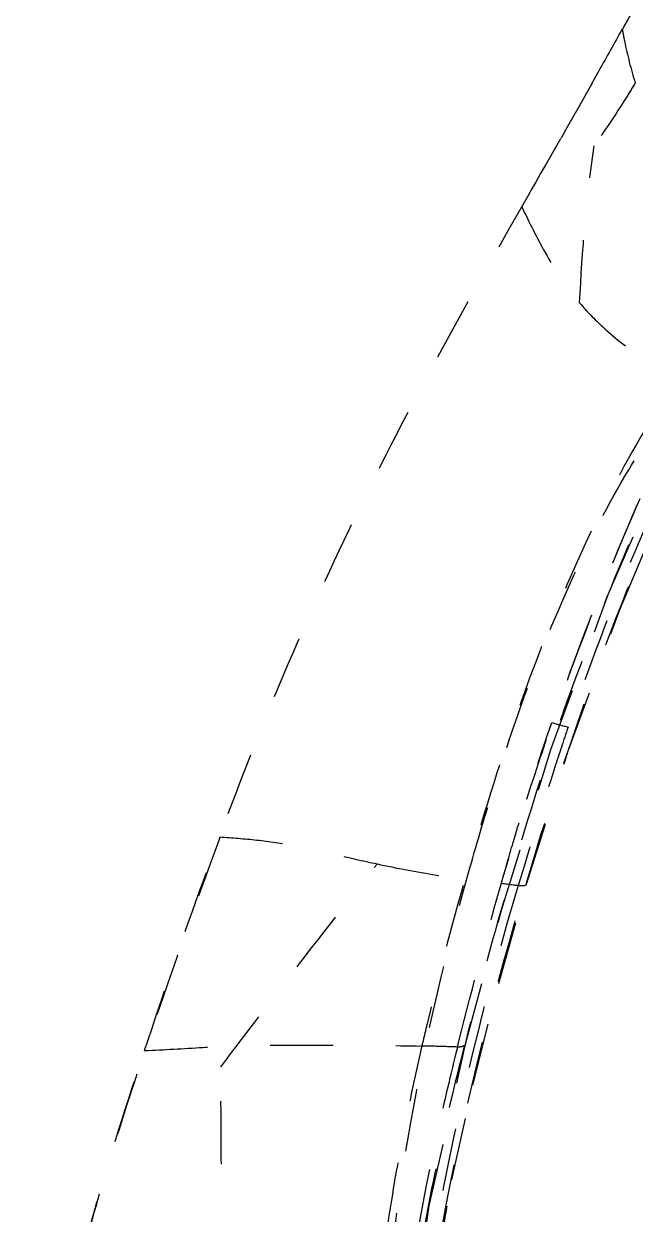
# Model space of a CAD drawing. Header units: millimetres. Extents: x 1540 to 3369, y -3458 to 1222.
# Drawn here: x 2608.44 to 2624.33, y -501.6 to -470.67 of the extents above; entities that cross this region are included whole.
import ezdxf

# ---------------------------------------------------------------- set-up
doc = ezdxf.new("R2010")
doc.units = ezdxf.units.MM
doc.header["$LTSCALE"] = 16.335
doc.linetypes.add('HIDDEN', pattern=[0.2, 0.1, -0.1])
doc.layers.add('21', color=7, linetype='CONTINUOUS')

msp = doc.modelspace()

# ---------------------------------------------------------------- linework, layer by layer
at = {"layer": '21', "color": 8, "linetype": 'HIDDEN'}
for p, q in [((2621.503, -493.023), (2621.497, -493.002)), ((2621.501, -493.029), (2621.503, -493.023)), ((2619.707, -497.259), (2619.745, -497.107)), ((2619.912, -497.147), (2619.917, -497.183)), ((2619.917, -497.183), (2619.917, -497.185))]:
    msp.add_line(p, q, dxfattribs=at)
for points in [[(2619.917, -497.183), (2620.853, -493.7), (2622.131, -489.531), (2623.627, -485.5), (2625.203, -481.835), (2626.729, -478.72), (2628.143, -476.141), (2629.247, -474.357)], [(2621.503, -493.024), (2622.578, -489.593), (2623.915, -485.914), (2625.329, -482.571), (2626.35, -480.398)], [(2618.66, -508.47), (2618.7, -507.036), (2618.863, -505.11), (2619.151, -503), (2619.563, -500.714), (2620.105, -498.248), (2620.778, -495.606), (2621.501, -493.029)], [(2618.204, -508.564), (2618.34, -505.75), (2618.974, -501.39), (2619.917, -497.185)]]:
    msp.add_lwpolyline(points, dxfattribs=at)
for centre, radius, start, end in [((2700.574, -516.384), 83.119, 154.08027, 160.63914), ((2629.366, -428.962), 64.605, 262.42666, 262.81621), ((2693.286, -514.398), 76.456, 166.55858, 166.89779), ((2617.542, -561.46), 64.238, 88.67915, 88.91208), ((2617.831, -549.214), 51.989, 87.9325, 88.6869)]:
    msp.add_arc(centre, radius, start, end, dxfattribs=at)
for points, knots in [([(2627.444, -464.799), (2626.962, -465.559), (2626.193, -466.9), (2625.052, -468.908), (2624.36, -470.137), (2623.997, -470.809)], [0, 0, 0, 0, 0.389662, 0.669019, 1, 1, 1, 1]), ([(2611.575, -497.351), (2612.064, -495.871), (2613.105, -492.854), (2614.799, -488.416), (2616.69, -484.151), (2619.312, -478.964), (2622.077, -474.254), (2624.504, -469.904), (2625.576, -467.978), (2626.072, -467.116)], [0, 0, 0, 0, 0.13916, 0.284801, 0.423898, 0.555404, 0.803295, 0.911186, 1, 1, 1, 1]), ([(2623.989, -470.808), (2623.787, -471.17), (2622.922, -472.714), (2622.045, -474.252), (2621.374, -475.43)], [0, 0, 0, 0, 0.23418, 1, 1, 1, 1]), ([(2623.989, -470.808), (2624.007, -470.913), (2624.096, -471.384), (2624.214, -471.85), (2624.326, -472.204)], [0, 0, 0, 0, 0.224116, 1, 1, 1, 1]), ([(2624.326, -472.204), (2624.243, -472.343), (2623.906, -472.9), (2623.542, -473.441), (2623.258, -473.84)], [0, 0, 0, 0, 0.247814, 1, 1, 1, 1]), ([(2621.379, -475.432), (2621.574, -475.831), (2621.997, -476.707), (2622.539, -477.524), (2622.882, -477.926)], [0, 0, 0, 0, 0.456683, 1, 1, 1, 1]), ([(2622.882, -477.926), (2623.069, -478.146), (2623.588, -478.679), (2624.553, -479.431), (2625.38, -479.865), (2625.817, -480.052)], [0, 0, 0, 0, 0.236631, 0.610098, 1, 1, 1, 1]), ([(2626.198, -480.2), (2625.53, -481.578), (2624.24, -484.46), (2623.107, -487.408), (2622.583, -488.946)], [0, 0, 0, 0, 0.485312, 1, 1, 1, 1]), ([(2620.032, -492.601), (2620.229, -491.903), (2620.635, -490.542), (2621.473, -487.983), (2622.588, -485.199), (2623.958, -482.485), (2624.953, -481.016), (2625.432, -480.455)], [0, 0, 0, 0, 0.162695, 0.318687, 0.60398, 0.834614, 1, 1, 1, 1]), ([(2621.497, -493.002), (2622.146, -490.817), (2623.548, -486.535), (2625.36, -482.407), (2626.338, -480.414)], [0, 0, 0, 0, 0.506653, 1, 1, 1, 1]), ([(2619.745, -497.107), (2620.11, -495.658), (2620.695, -493.469), (2621.577, -490.569), (2622.538, -487.729), (2623.814, -484.426), (2624.936, -481.887), (2625.5, -480.7)], [0, 0, 0, 0, 0.257319, 0.390261, 0.522105, 0.773658, 1, 1, 1, 1]), ([(2624.733, -480.979), (2624.08, -482.025), (2622.843, -484.428), (2621.296, -488.3), (2619.994, -492.454), (2619.253, -495.248), (2618.924, -496.626)], [0, 0, 0, 0, 0.220945, 0.482469, 0.746194, 1, 1, 1, 1]), ([(2625.481, -481.229), (2624.919, -482.417), (2623.829, -484.912), (2622.314, -488.805), (2621.035, -492.93), (2620.27, -495.736), (2619.912, -497.147)], [0, 0, 0, 0, 0.233339, 0.483503, 0.741455, 1, 1, 1, 1]), ([(2620.851, -493.003), (2620.949, -492.65), (2621.35, -491.248), (2621.799, -489.86), (2622.157, -488.829)], [0, 0, 0, 0, 0.251711, 1, 1, 1, 1]), ([(2622.584, -488.946), (2622.465, -489.294), (2622.011, -490.658), (2621.598, -492.035), (2621.287, -493.06)], [0, 0, 0, 0, 0.255489, 1, 1, 1, 1]), ([(2628.107, -489.771), (2628.067, -490.224), (2628.011, -491.205), (2627.944, -493.331), (2627.892, -496.085), (2627.689, -499.299), (2627.279, -502.318), (2626.712, -505.163), (2626.056, -507.792), (2625.362, -510.026), (2624.63, -511.741), (2623.858, -512.974), (2623.093, -513.873), (2622.321, -514.502), (2621.614, -514.763), (2621.071, -514.744), (2620.507, -514.576), (2619.782, -514.045), (2619, -512.988), (2618.623, -512.068), (2618.452, -511.533)], [0, 0, 0, 0, 0.043231, 0.093281, 0.202113, 0.30499, 0.399078, 0.491373, 0.580596, 0.656435, 0.713418, 0.757257, 0.794123, 0.82521, 0.851134, 0.86341, 0.876245, 0.906527, 0.946599, 1, 1, 1, 1]), ([(2613.537, -491.802), (2612.854, -493.651), (2611.882, -496.401), (2610.691, -500.051), (2609.69, -503.527), (2608.765, -507.657), (2608.448, -510.963), (2608.447, -512.52)], [0, 0, 0, 0, 0.275828, 0.408317, 0.537382, 0.782057, 1, 1, 1, 1]), ([(2613.533, -491.8), (2613.852, -491.822), (2614.501, -491.87), (2615.493, -492.019), (2616.53, -492.256), (2617.245, -492.421), (2617.619, -492.501)], [0, 0, 0, 0, 0.231327, 0.469815, 0.723968, 1, 1, 1, 1]), ([(2613.559, -497.771), (2614.231, -496.889), (2615.569, -495.123), (2616.933, -493.376), (2617.617, -492.504)], [0, 0, 0, 0, 0.5, 1, 1, 1, 1]), ([(2617.619, -492.501), (2618.131, -492.611), (2619.203, -492.817), (2620.286, -492.949), (2620.851, -493.003)], [0, 0, 0, 0, 0.480185, 1, 1, 1, 1]), ([(2617.79, -506.464), (2617.799, -504.038), (2618.323, -499.348), (2619.417, -494.781), (2620.032, -492.601)], [0, 0, 0, 0, 0.517118, 1, 1, 1, 1]), ([(2618.649, -508.414), (2618.65, -507.261), (2618.827, -504.836), (2619.657, -499.66), (2620.695, -495.698), (2621.497, -493.002)], [0, 0, 0, 0, 0.220049, 0.463109, 1, 1, 1, 1]), ([(2621.287, -493.06), (2621.335, -493.066), (2621.4, -493.07), (2621.492, -493.053), (2621.501, -493.029)], [0, 0, 0, 0, 0.652747, 1, 1, 1, 1]), ([(2621.287, -493.06), (2620.861, -494.466), (2620.111, -497.212), (2619.24, -501.251), (2618.609, -505.039), (2618.433, -507.505), (2618.449, -508.683)], [0, 0, 0, 0, 0.276862, 0.535919, 0.777986, 1, 1, 1, 1]), ([(2608.443, -512.519), (2608.436, -511.365), (2608.605, -508.959), (2609.265, -505.262), (2610.276, -501.358), (2611.117, -498.709), (2611.575, -497.351)], [0, 0, 0, 0, 0.222605, 0.463958, 0.723639, 1, 1, 1, 1]), ([(2611.575, -497.351), (2612.081, -497.331), (2612.895, -497.278), (2614.003, -497.223), (2614.878, -497.204), (2615.757, -497.211), (2617.044, -497.217), (2618.059, -497.22), (2618.762, -497.234)], [0, 0, 0, 0, 0.211375, 0.340102, 0.463042, 0.576528, 0.706933, 1, 1, 1, 1]), ([(2618.82, -497.067), (2618.626, -497.902), (2618.276, -499.539), (2617.924, -501.573), (2617.715, -503.145), (2617.595, -504.279), (2617.489, -505.379), (2617.442, -506.103), (2617.432, -506.458)], [0, 0, 0, 0, 0.270541, 0.528185, 0.651343, 0.770958, 0.8879, 1, 1, 1, 1]), ([(2618.194, -508.519), (2618.194, -507.649), (2618.278, -505.854), (2618.637, -503.078), (2619.178, -500.154), (2619.654, -498.161), (2619.912, -497.147)], [0, 0, 0, 0, 0.226448, 0.466844, 0.72785, 1, 1, 1, 1]), ([(2619.707, -497.259), (2619.529, -497.971), (2618.888, -500.666), (2618.402, -503.401), (2618.194, -505.427)], [0, 0, 0, 0, 0.26492, 1, 1, 1, 1]), ([(2619.917, -497.185), (2619.909, -497.214), (2619.829, -497.257), (2619.754, -497.261), (2619.707, -497.259)], [0, 0, 0, 0, 0.383812, 1, 1, 1, 1]), ([(2613.61, -510.1), (2613.599, -509.135), (2613.603, -507.156), (2613.603, -503.047), (2613.559, -499.901), (2613.559, -497.771)], [0, 0, 0, 0, 0.234622, 0.481534, 1, 1, 1, 1])]:
    msp.add_open_spline(points, degree=3, knots=knots, dxfattribs=at)
for points in [[(2622.882, -477.926), (2622.949, -476.56), (2623.061, -475.194), (2623.258, -473.84)], [(2622.157, -488.829), (2622.298, -488.871), (2622.44, -488.911), (2622.583, -488.946)]]:
    msp.add_open_spline(points, degree=3, dxfattribs=at)

doc.saveas('drawing.dxf')
